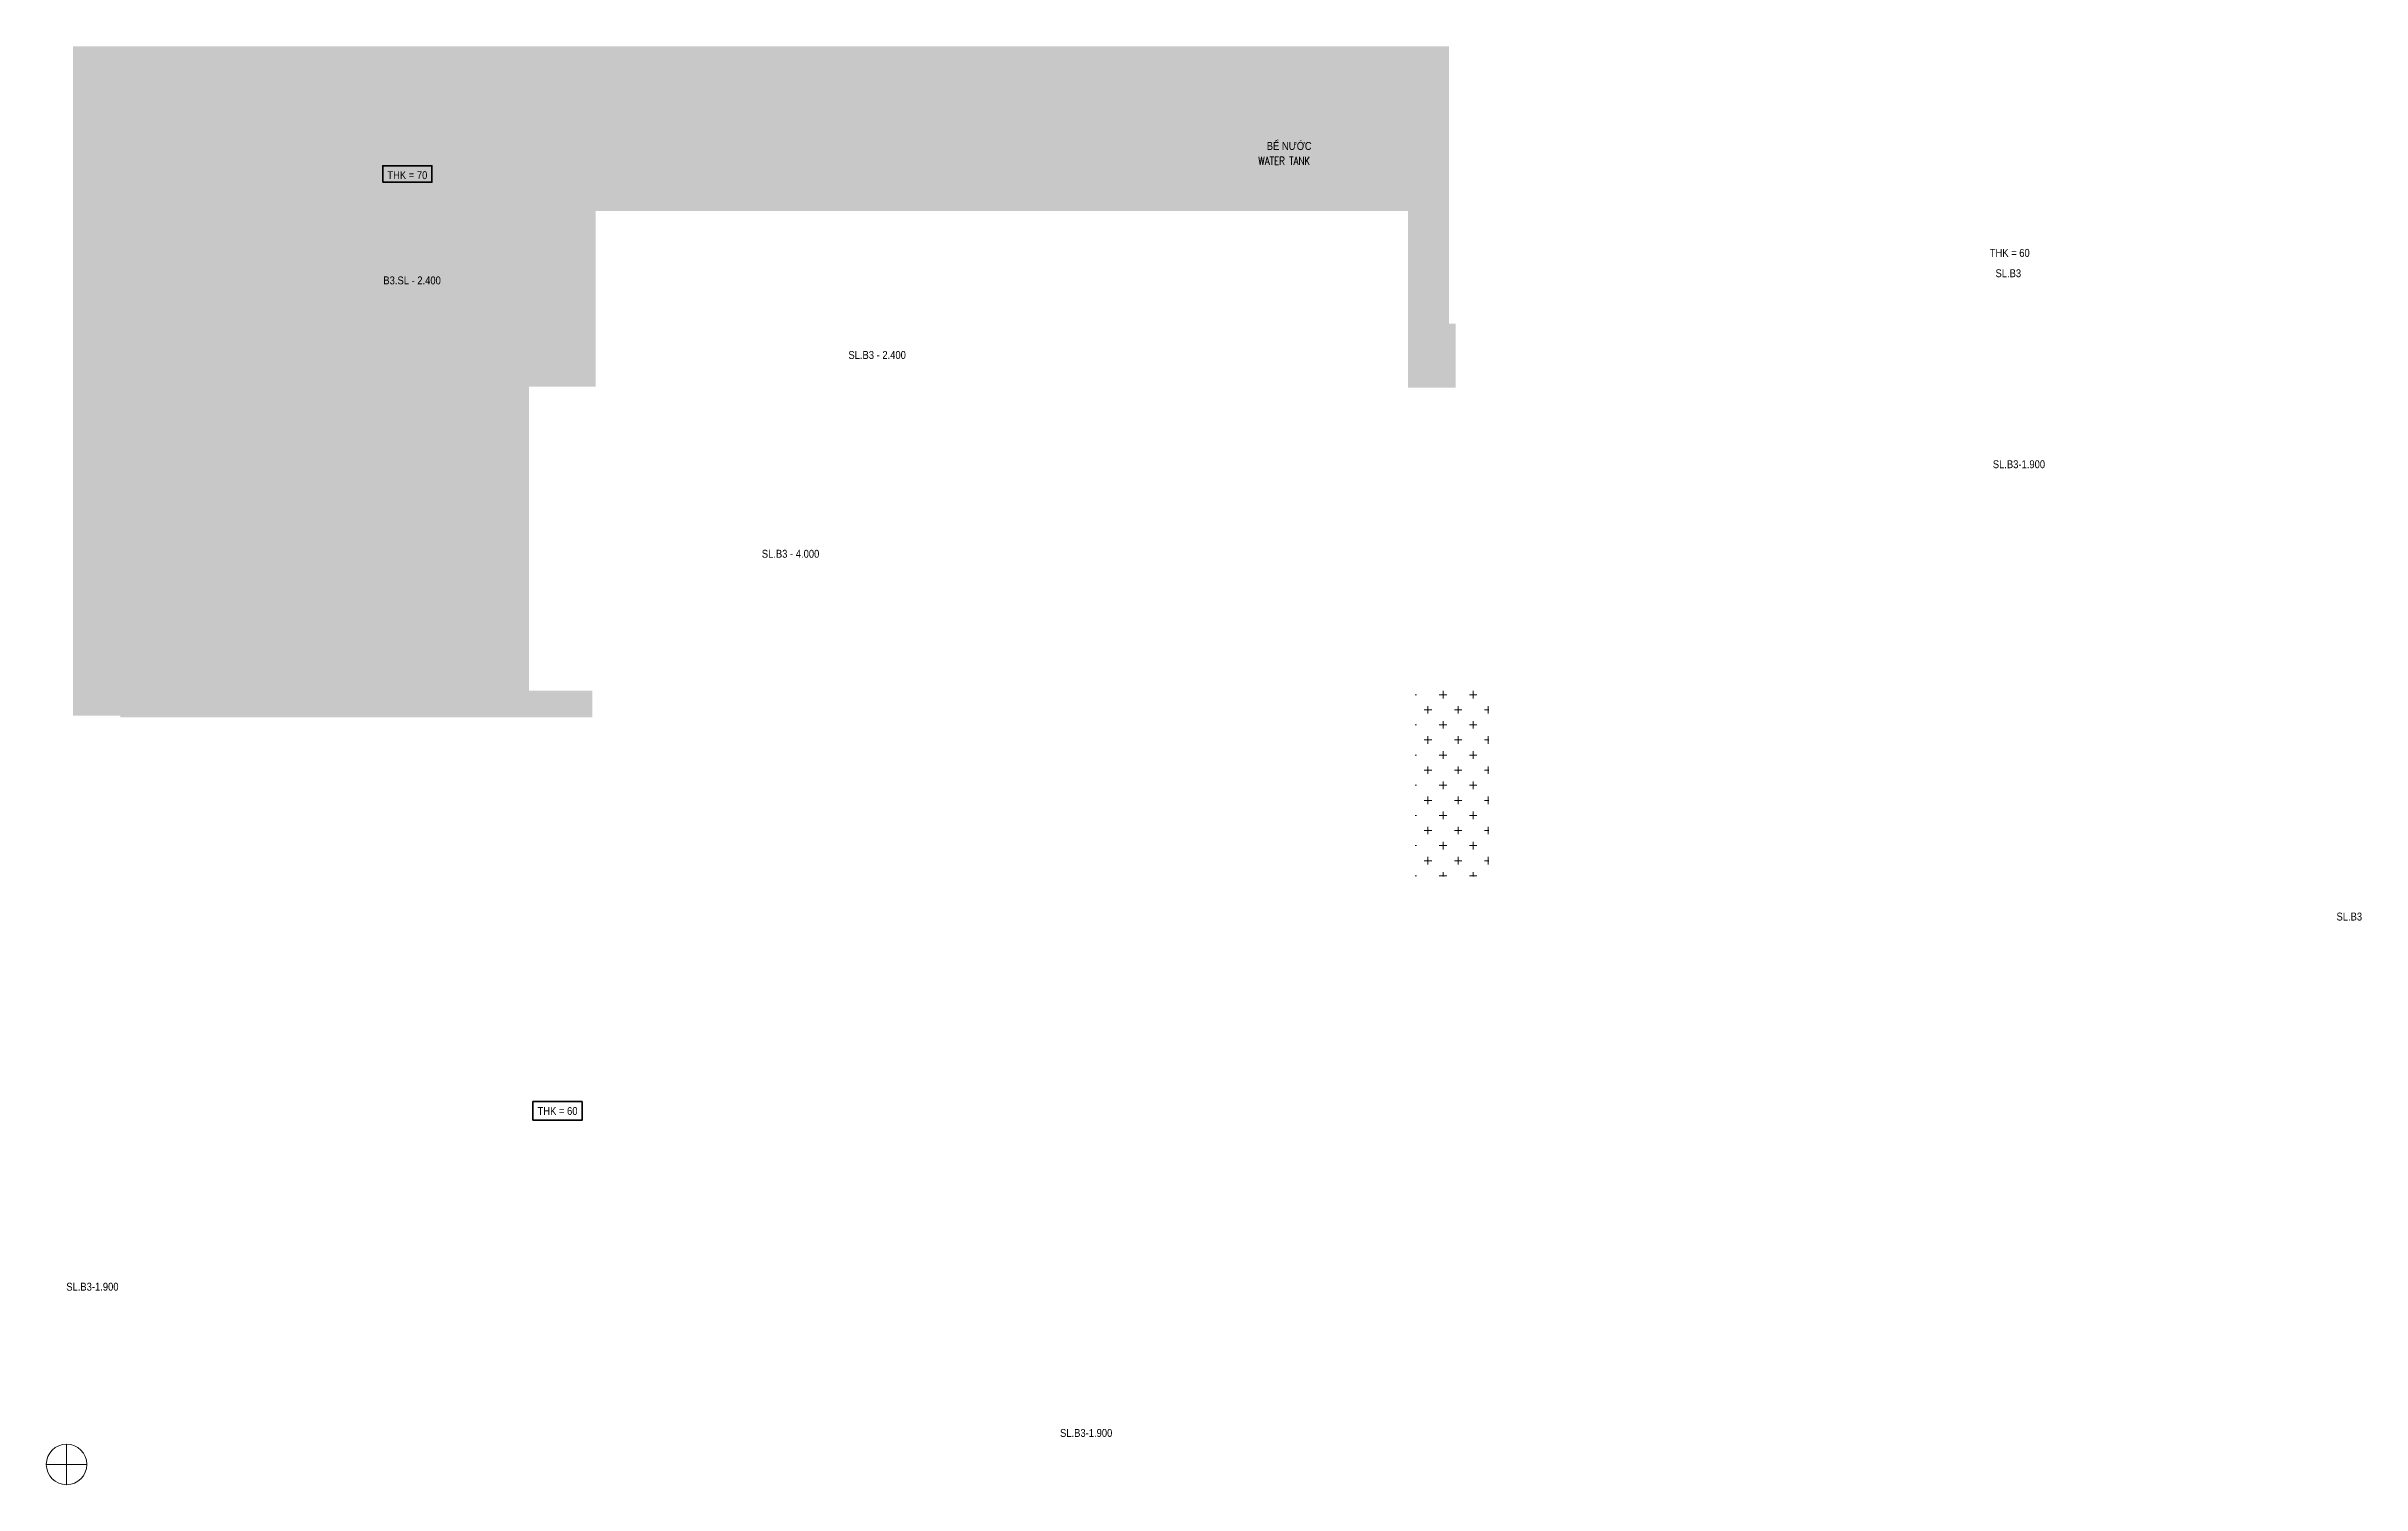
# Model space of a CAD drawing. Header units: millimetres. Extents: x -259680 to 313035, y -9280 to 90611.
# Drawn here: x -1281 to 144923, y -1281 to 89500 of the extents above; entities that cross this region are included whole.
import ezdxf
from ezdxf.enums import TextEntityAlignment as Align

# ---------------------------------------------------------------- set-up
doc = ezdxf.new("R2010")
doc.units = ezdxf.units.MM
doc.layers.get('Defpoints').update_dxf_attribs({"color": 151, "lineweight": 9})
for name, color, linetype, lineweight in [('NDC_S_FOUNDATION', 6, 'Continuous', 35), ('NDC_S_HATCH MATERIAL', 8, 'Continuous', 13), ('NDC_S_VN TEXT', 7, 'Continuous', 20)]:
    doc.layers.add(name, color=color, linetype=linetype, lineweight=lineweight)
doc.styles.add('NDC_ARIAL', font='arial.ttf', dxfattribs={"width": 0.85})
doc.styles.add('NDC_EN TXT', font='romans.shx', dxfattribs={"width": 0.8})

msp = doc.modelspace()

# ---------------------------------------------------------------- hatches: boundary and pattern name
at = {"layer": 'NDC_S_HATCH MATERIAL', "ltscale": 100}
h = msp.add_hatch(dxfattribs=at)
h.set_pattern_fill('CROSS', color=256, scale=150)
h.paths.add_polyline_path([(400, 89500), (87300, 89500), (87300, 72000), (87702.2, 72000), (87702.2, 67950), (84700, 67950), (84700, 79100), (33400, 79100), (33400, 68030), (29200, 68030), (29200, 48829.8), (33200, 48829.8), (33200, 47150), (3400, 47150), (3400, 47250), (400, 47250)])
h = msp.add_hatch(dxfattribs=at)
h.set_pattern_fill('CROSS', color=256, scale=150)
h.paths.add_polyline_path([(85150, 48879.6), (89800, 48879.6), (89800, 37100), (85150, 37100)])

# ---------------------------------------------------------------- linework, layer by layer
at = {"layer": 'Defpoints'}
for p, q in [((0, 1280.7), (0, -1280.7)), ((-1280.7, 0), (1280.7, 0))]:
    msp.add_line(p, q, dxfattribs=at)
msp.add_circle((0, 0), 1280.7, dxfattribs=at)
at = {"layer": 'NDC_S_FOUNDATION', "ltscale": 100}
for points in [[(19959.2, 80920.5), (23065.8, 80920.5), (23065.8, 81963.2), (19959.2, 81963.2)], [(29443.4, 21719.1), (32550.1, 21719.1), (32550.1, 22896.9), (29443.4, 22896.9)]]:
    msp.add_lwpolyline(points, close=True, dxfattribs=at)

# ---------------------------------------------------------------- texts
at = {"layer": 'NDC_S_VN TEXT'}
for s, style, width, p in [('BỂ NƯỚC', 'NDC_ARIAL', 0.85, (75786, 83211)), ('WATER TANK', 'NDC_EN TXT', 0.8, (75249.2, 82267.1)), ('THK = 70', 'NDC_ARIAL', 0.85, (20254.2, 81370.2)), ('THK = 60', 'NDC_ARIAL', 0.85, (121436.2, 76463.8)), ('B3.SL - 2.400', 'NDC_ARIAL', 0.85, (20001.7, 74727.3)), ('SL.B3', 'NDC_ARIAL', 0.85, (121801.6, 75179.2)), ('SL.B3 - 2.400', 'NDC_ARIAL', 0.85, (49367, 70020.3)), ('SL.B3-1.900', 'NDC_ARIAL', 0.85, (121630.2, 63124.4)), ('SL.B3 - 4.000', 'NDC_ARIAL', 0.85, (43900, 57472.5)), ('SL.B3', 'NDC_ARIAL', 0.85, (143332.2, 34576.5)), ('THK = 60', 'NDC_ARIAL', 0.85, (29738.4, 22304)), ('SL.B3-1.900', 'NDC_ARIAL', 0.85, (-19.7, 11214.2)), ('SL.B3-1.900', 'NDC_ARIAL', 0.85, (62730.2, 1984.4))]:
    msp.add_text(s, height=500, dxfattribs=dict(at, style=style, width=width)).set_placement(p, align=Align.MIDDLE_LEFT)

doc.saveas('drawing.dxf')
